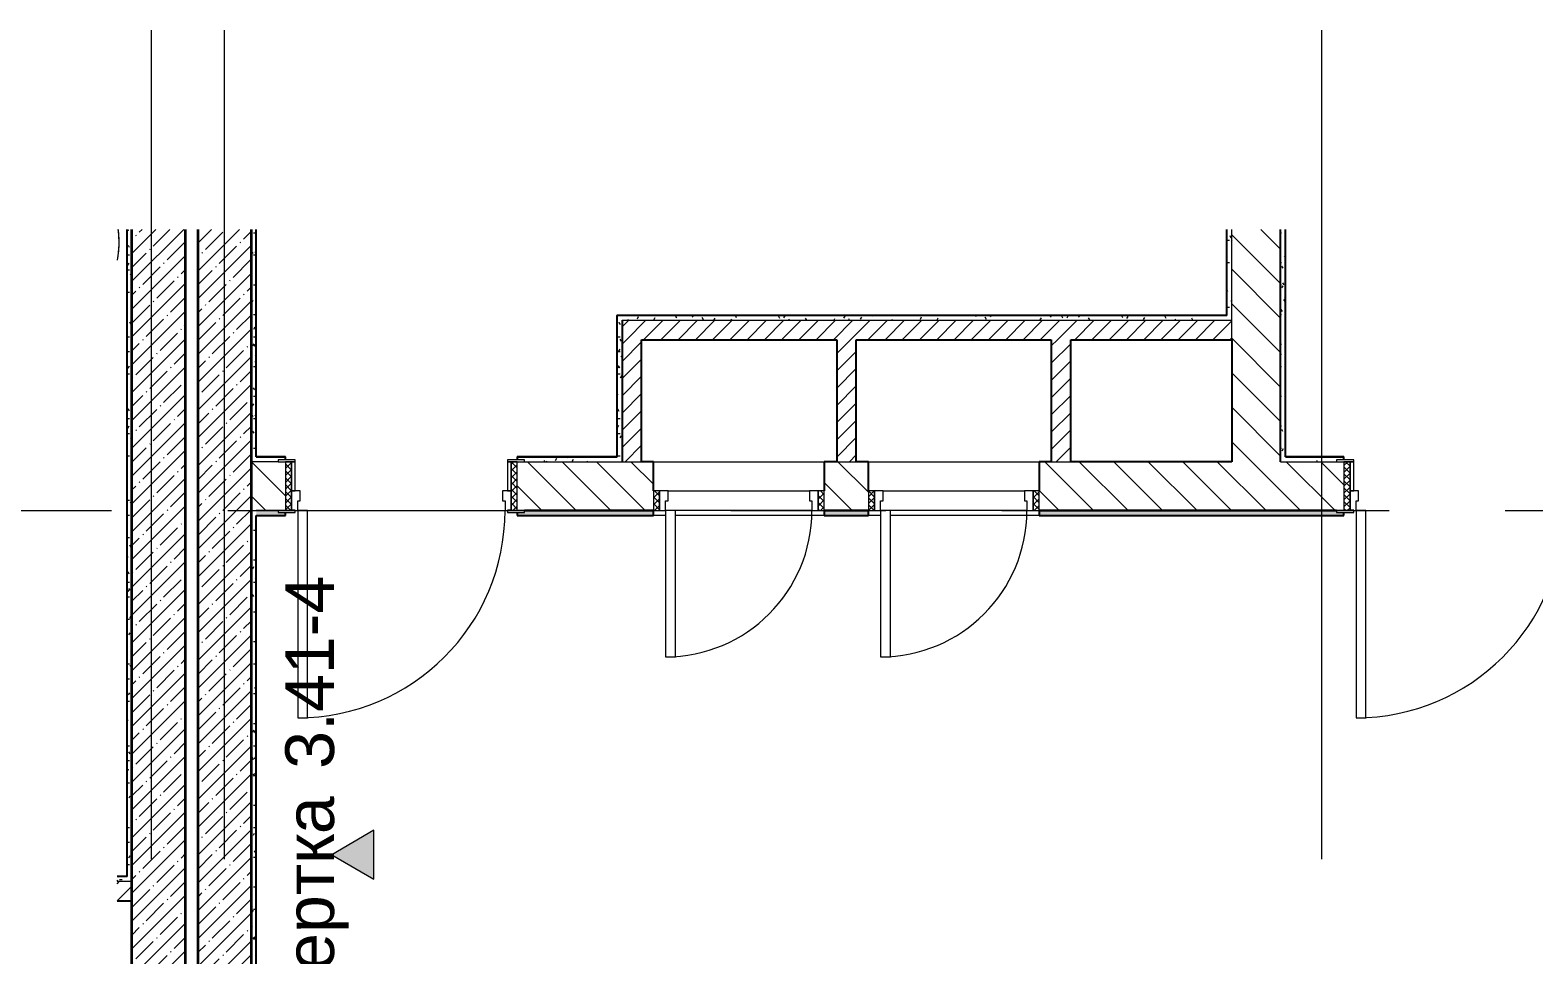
# Model space of a CAD drawing. Header units: millimetres. Extents: x 80461 to 154144, y -1987 to 15370.
# Drawn here: x 84062 to 90229, y 11578 to 15370 of the extents above; entities that cross this region are included whole.
import ezdxf

# ---------------------------------------------------------------- set-up
doc = ezdxf.new("R2010")
doc.units = ezdxf.units.MM
doc.linetypes.add('Осевая', pattern=[3175, 635, -476.25, 1587.5, -476.25])
for name, color, linetype, lineweight in [('A-DOOR', 7, 'Continuous', 9), ('A-DOOR-1', 7, 'Continuous', 13), ('A-DOOR-FRAM', 7, 'Continuous', 13), ('A-DOOR-FRAM-1', 7, 'Continuous', 9), ('A-WALL', 7, 'Continuous', 9), ('G-ANNO-SYMB', 7, 'Continuous', 9), ('I-WALL', 7, 'Continuous', 9), ('Оси', 7, 'Continuous', 9), ('Оси-2', 7, 'Осевая', 9)]:
    doc.layers.add(name, color=color, linetype=linetype, lineweight=lineweight)
for name, color, linetype, lineweight, true_color in [('A-WALL-1', 7, 'Continuous', 25, 0x3c3c3c), ('A-WALL-2', 7, 'Continuous', 35, 0x3c3c3c), ('A-WALL-FNSH-2', 7, 'Continuous', 13, 0x3c3c3c), ('I-FURN-1', 7, 'Continuous', 9, 0xf0f0f0)]:
    doc.layers.add(name, color=color, linetype=linetype, lineweight=lineweight, true_color=true_color)
doc.styles.add('Arial_1', font='arial.ttf', dxfattribs={"height": 200})
pattern_1 = [(45, (0, 0), (-57.02463, 57.02463), []), (45, (57.025, 0), (-57.02463, 57.02463), [100.806, -20.161, 3.353, -16.808])]
pattern_2 = [(135, (0, 0), (-70.71068, -70.71068), [])]
pattern_3 = [(45, (0, 0), (-35.35534, 35.35534), [])]
pattern_4 = [(0, (0, 0), (121.92, 30.48), [10.058, -81.382, 10.058, -81.382, -487.68]), (0, (0, 0), (121.92, 30.48), [-182.88, 10.058, -172.822, 10.058, -81.382, -213.36]), (0, (0, 0), (121.92, 30.48), [-457.2, 10.058, -50.902, 10.058, -142.342]), (120, (45.72, 15.24), (-87.356454, 90.345817), [10.058, -81.382, 10.058, -81.382, -487.68]), (120, (45.72, 15.24), (-87.356454, 90.345817), [-182.88, 10.058, -172.822, 10.058, -81.382, -213.36]), (120, (45.72, 15.24), (-87.356454, 90.345817), [-457.2, 10.058, -50.902, 10.058, -142.342]), (240, (60.96, 76.2), (-34.563546, -120.825817), [10.058, -81.382, 10.058, -81.382, -487.68]), (240, (60.96, 76.2), (-34.563546, -120.825817), [-182.88, 10.058, -172.822, 10.058, -81.382, -213.36]), (240, (60.96, 76.2), (-34.563546, -120.825817), [-457.2, 10.058, -50.902, 10.058, -142.342])]

# ---------------------------------------------------------------- blocks, each defined once
blk = doc.blocks.new('110_Дверь_СКБ_1Ст_Внутренняя1 - Д-8 950x2100h_охрана-31784688-План разверток пом_3_41_ Этаж 3')
at = {"layer": 'A-DOOR'}
h = blk.add_hatch(dxfattribs=at)
h.set_pattern_fill('FP_5', color=256, style=0, pattern_type=2)
h.set_pattern_definition([(135, (1826.41, 164.685), (-14.14214, -14.14214), []), (225, (1826.41, 164.685), (14.14214, -14.14214), [])])
h.paths.add_polyline_path([(487.5, 100), (462.5, 100), (462.5, -100), (487.5, -100)])
at = {"layer": 'A-DOOR-FRAM-1'}
h = blk.add_hatch(dxfattribs=at)
h.set_pattern_fill('FP_6', color=256, style=0, pattern_type=2)
h.set_pattern_definition([(45, (-296.384, 164.685), (-14.1421, 14.1421), []), (135, (-296.384, 164.685), (-14.1421, -14.1421), [])])
h.paths.add_polyline_path([(-437.5, 100), (-462.5, 100), (-462.5, -100), (-437.5, -100)])
at = {"layer": 'A-DOOR'}
blk.add_arc((437.5, 100), 850, 90, 180, dxfattribs=at)
at = {"layer": 'A-DOOR-1'}
for p, q in [((437.5, 950), (397.5, 950)), ((397.5, 950), (397.5, 100)), ((437.5, 100), (437.5, 950)), ((397.5, 100), (437.5, 100))]:
    blk.add_line(p, q, dxfattribs=at)
at = {"layer": 'A-DOOR-FRAM'}
for p, q in [((-422.5, 108), (-492.5, 108)), ((-492.5, 108), (-492.5, 100)), ((-492.5, 100), (-422.5, 100)), ((-437.5, 100), (-462.5, 100)), ((-462.5, 100), (-462.5, -100)), ((-412.5, 100), (-437.5, 100)), ((-437.5, 100), (-437.5, 20)), ((-437.5, -100), (-437.5, 100)), ((-422.5, 100), (-437.5, 100)), ((-437.5, 100), (-437.5, 99)), ((-437.5, 99), (-422.5, 99)), ((-422.5, 100), (-422.5, 108)), ((-422.5, 99), (-422.5, 100)), ((-412.5, 60), (-412.5, 100)), ((437.5, 100), (437.5, 60)), ((462.5, 100), (437.5, 100)), ((517.5, 108), (447.5, 108)), ((447.5, 108), (447.5, 100)), ((462.5, 100), (447.5, 100)), ((447.5, 100), (447.5, 99)), ((447.5, 100), (517.5, 100)), ((447.5, 99), (462.5, 99)), ((462.5, 20), (462.5, 100)), ((487.5, 100), (462.5, 100)), ((462.5, 100), (462.5, -100)), ((462.5, 99), (462.5, 100)), ((487.5, -100), (487.5, 100)), ((517.5, 100), (517.5, 108)), ((-437.5, 20), (-402.5, 20)), ((-422.5, 20), (-437.5, 20)), ((-437.5, 20), (-437.5, -100)), ((-422.5, -100), (-422.5, 20)), ((-402.5, 60), (-412.5, 60)), ((-402.5, 20), (-402.5, 60)), ((437.5, 60), (427.5, 60)), ((427.5, 60), (427.5, 20)), ((427.5, 20), (462.5, 20)), ((462.5, 20), (447.5, 20)), ((447.5, 20), (447.5, -100)), ((462.5, -100), (462.5, 20)), ((-422.5, -100), (-492.5, -100)), ((-492.5, -100), (-492.5, -108)), ((-492.5, -108), (-422.5, -108)), ((-462.5, -100), (-437.5, -100)), ((-437.5, -100), (-422.5, -100)), ((-422.5, -108), (-422.5, -100)), ((447.5, -100), (462.5, -100)), ((517.5, -100), (447.5, -100)), ((447.5, -100), (447.5, -108)), ((447.5, -108), (517.5, -108)), ((462.5, -100), (487.5, -100)), ((517.5, -108), (517.5, -100))]:
    blk.add_line(p, q, dxfattribs=at)
blk = doc.blocks.new('110_Дверь_СКБ_1Ст - д-18 700x2100h_Технический шкаф ЭОМ и СС-23257539-План разверток пом_3_41_ Этаж 3')
at = {"layer": 'A-DOOR'}
h = blk.add_hatch(dxfattribs=at)
h.set_pattern_fill('FP_9', color=256, style=0, pattern_type=2)
h.set_pattern_definition([(135, (1951.41, 164.685), (-14.14214, -14.14214), []), (225, (1951.41, 164.685), (14.14214, -14.14214), [])])
h.paths.add_polyline_path([(362.5, 100), (337.5, 100), (337.5, 20), (362.5, 20)])
at = {"layer": 'A-DOOR-FRAM-1'}
h = blk.add_hatch(dxfattribs=at)
h.set_pattern_fill('FP_10', color=256, style=0, pattern_type=2)
h.set_pattern_definition([(45, (-171.384, 164.685), (-14.1421, 14.1421), []), (135, (-171.384, 164.685), (-14.1421, -14.1421), [])])
h.paths.add_polyline_path([(-334.9, 100), (-337.5, 100), (-337.5, 20), (-312.5, 20), (-312.5, 100)])
at = {"layer": 'A-DOOR'}
blk.add_arc((312.5, 100), 600, 90, 180, dxfattribs=at)
at = {"layer": 'A-DOOR-1'}
for p, q in [((312.5, 700), (272.5, 700)), ((272.5, 700), (272.5, 100)), ((312.5, 100), (312.5, 700)), ((272.5, 100), (312.5, 100))]:
    blk.add_line(p, q, dxfattribs=at)
at = {"layer": 'A-DOOR-FRAM'}
for p, q in [((-312.5, 100), (-337.5, 100)), ((-337.5, 100), (-337.5, 20)), ((-287.5, 100), (-312.5, 100)), ((-312.5, 100), (-312.5, 20)), ((-312.5, 20), (-312.5, 100)), ((-287.5, 60), (-287.5, 100)), ((312.5, 100), (312.5, 60)), ((337.5, 100), (312.5, 100)), ((337.5, 20), (337.5, 100)), ((362.5, 100), (337.5, 100)), ((337.5, 100), (337.5, 20)), ((362.5, 20), (362.5, 100)), ((-337.5, 20), (-312.5, 20)), ((-312.5, 20), (-277.5, 20)), ((-277.5, 60), (-287.5, 60)), ((-277.5, 20), (-277.5, 60)), ((312.5, 60), (302.5, 60)), ((302.5, 60), (302.5, 20)), ((302.5, 20), (337.5, 20)), ((337.5, 20), (362.5, 20))]:
    blk.add_line(p, q, dxfattribs=at)
at = {"layer": 'A-DOOR-FRAM-1'}
for p, q in [((-287.5, 100), (272.5, 100)), ((302.5, 20), (-277.5, 20))]:
    blk.add_line(p, q, dxfattribs=at)
blk = doc.blocks.new('Пуф мешок средний - 1_52-26236514-План разверток пом_3_41_ Этаж 3')
at = {"layer": 'I-FURN-1'}
for start, end in [(304.55032, 322.58336), (320, 322.58336), (304.55032, 310), (310, 320)]:
    blk.add_arc((0, 0), 400, start, end, dxfattribs=at)
blk = doc.blocks.new('Фасад - Марка фасада_Указатель-25386507-План разверток пом_3_41_ Этаж 3')
at = {"layer": 'G-ANNO-SYMB'}
blk.add_hatch(color=256, dxfattribs=at).paths.add_polyline_path([(-1, 0), (0, 1.732), (1, 0), (0, 0)])
for p, q in [((0, 1.732), (-1, 0)), ((1, 0), (0, 1.732)), ((-1, 0), (0, 0)), ((0, 0), (1, 0))]:
    blk.add_line(p, q, dxfattribs=at)

msp = doc.modelspace()

# ---------------------------------------------------------------- hatches: boundary and pattern name
at = {"layer": 'I-WALL'}
h = msp.add_hatch(dxfattribs=at)
h.set_pattern_fill('FP_17', color=256, style=0, pattern_type=2)
h.set_pattern_definition(pattern_4)
h.paths.add_polyline_path([(84480, 11880), (84480, 14552.1), (84460, 14552.1), (84460, 11880)])
h = msp.add_hatch(dxfattribs=at)
h.set_pattern_fill('FP_2', color=256, style=0, pattern_type=2)
h.set_pattern_definition(pattern_1)
h.paths.add_polyline_path([(84527.3, 9426.8), (84700, 9426.8), (84700, 14552.1), (84480, 14552.1), (84480, 9426.8)])
h = msp.add_hatch(dxfattribs=at)
h.set_pattern_fill('FP_2', color=256, style=0, pattern_type=2)
h.set_pattern_definition(pattern_1)
h.paths.add_polyline_path([(84750, 10400), (84970, 10400), (84970, 14552.1), (84750, 14552.1), (84750, 10708.1)])
h = msp.add_hatch(dxfattribs=at)
h.set_pattern_fill('FP_17', color=256, style=0, pattern_type=2)
h.set_pattern_definition(pattern_4)
h.paths.add_polyline_path([(84990, 13620), (84990, 14552.1), (84970, 14552.1), (84970, 13620)])
h = msp.add_hatch(dxfattribs=at)
h.set_pattern_fill('FP_17', color=256, style=0, pattern_type=2)
h.set_pattern_definition(pattern_4)
h.paths.add_polyline_path([(88990, 14180), (88990, 14552.1), (88970, 14552.1), (88970, 14180)])
h = msp.add_hatch(dxfattribs=at)
h.set_pattern_fill('FP_3', color=256, style=0, pattern_type=2)
h.set_pattern_definition(pattern_2)
h.paths.add_polyline_path([(89190, 13600), (89190, 14552.1), (88990, 14552.1), (88990, 13600)])
h = msp.add_hatch(dxfattribs=at)
h.set_pattern_fill('FP_17', color=256, style=0, pattern_type=2)
h.set_pattern_definition(pattern_4)
h.paths.add_polyline_path([(89210, 13600), (89210, 14552.1), (89190, 14552.1), (89190, 13600)])
h = msp.add_hatch(dxfattribs=at)
h.set_pattern_fill('FP_17', color=256, style=0, pattern_type=2)
h.set_pattern_definition(pattern_4)
h.paths.add_polyline_path([(87315.8, 14180), (88970, 14180), (88970, 14200), (86470, 14200), (86470, 14180), (86490, 14180)])
h = msp.add_hatch(dxfattribs=at)
h.set_pattern_fill('FP_17', color=256, style=0, pattern_type=2)
h.set_pattern_definition(pattern_4)
h.paths.add_polyline_path([(86490, 13600), (86490, 14180), (86470, 14180), (86470, 13600)])
h = msp.add_hatch(dxfattribs=at)
h.set_pattern_fill('FP_1', color=256, style=0, pattern_type=2)
h.set_pattern_definition(pattern_3)
h.paths.add_polyline_path([(88990, 14100), (88990, 14180), (86490, 14180), (86490, 14100), (88330, 14100)])
h = msp.add_hatch(dxfattribs=at)
h.set_pattern_fill('FP_1', color=256, style=0, pattern_type=2)
h.set_pattern_definition(pattern_3)
h.paths.add_polyline_path([(86570, 13600), (86570, 14100), (86490, 14100), (86490, 13600)])
h = msp.add_hatch(dxfattribs=at)
h.set_pattern_fill('FP_1', color=256, style=0, pattern_type=2)
h.set_pattern_definition(pattern_3)
h.paths.add_polyline_path([(87450, 13600), (87450, 14100), (87370, 14100), (87370, 13600)])
h = msp.add_hatch(dxfattribs=at)
h.set_pattern_fill('FP_1', color=256, style=0, pattern_type=2)
h.set_pattern_definition(pattern_3)
h.paths.add_polyline_path([(88250, 13600), (88330, 13600), (88330, 14100), (88250, 14100)])
h = msp.add_hatch(dxfattribs=at)
h.set_pattern_fill('FP_17', color=256, style=0, pattern_type=2)
h.set_pattern_definition(pattern_4)
h.paths.add_polyline_path([(86470, 13600), (86469, 13620), (86060, 13620), (86060, 13608), (86090, 13608), (86090, 13600), (86350.3, 13600)])
h.paths.add_polyline_path([(84970, 13600), (85080, 13600), (85080, 13608), (85110, 13608), (85110, 13620), (84970, 13620)])
h = msp.add_hatch(dxfattribs=at)
h.set_pattern_fill('FP_3', color=256, style=0, pattern_type=2)
h.set_pattern_definition(pattern_2)
h.paths.add_polyline_path([(88200, 13400), (89450, 13400), (89450, 13600), (88200, 13600), (88200, 13480)])
h.paths.add_polyline_path([(87500, 13400), (87500, 13600), (87318.4, 13600), (87318.4, 13400)])
h.paths.add_polyline_path([(86060, 13400), (86618.4, 13400), (86618.4, 13600), (86060, 13600)])
h.paths.add_polyline_path([(84970, 13400), (85110, 13400), (85110, 13600), (84970, 13600)])
h = msp.add_hatch(dxfattribs=at)
h.set_pattern_fill('FP_17', color=256, style=0, pattern_type=2)
h.set_pattern_definition(pattern_4)
h.paths.add_polyline_path([(89210, 13600), (89420, 13600), (89420, 13608), (89450, 13608), (89450, 13620), (89210, 13620)])
h = msp.add_hatch(dxfattribs=at)
h.set_pattern_fill('FP_17', color=256, style=0, pattern_type=2)
h.set_pattern_definition(pattern_4)
h.paths.add_polyline_path([(84970, 10620), (84990, 10620), (84990, 13400), (84970, 13400), (84970, 10708.1)])
h = msp.add_hatch(dxfattribs=at)
h.set_pattern_fill('FP_17', color=256, style=0, pattern_type=2)
h.set_pattern_definition(pattern_4)
h.paths.add_polyline_path([(96820, 13380), (96820, 13400), (96650, 13400), (96650, 13392), (96595, 13392), (96595, 13380), (96650, 13380)])
h.paths.add_polyline_path([(97800, 13380), (97800, 13400), (97520, 13400), (97520, 13380)])
h.paths.add_polyline_path([(94455, 13380), (95195, 13380), (95195, 13392), (95140, 13392), (95140, 13400), (94510, 13400), (94510, 13392), (94455, 13392)])
h.paths.add_polyline_path([(92280, 13380), (93055, 13380), (93055, 13392), (93000, 13392), (93000, 13400), (92280, 13400), (92280, 13392), (92250, 13392), (92250, 13380)])
h.paths.add_polyline_path([(90430, 13380), (91300, 13380), (91300, 13392), (91270, 13392), (91270, 13400), (90430, 13400), (90430, 13392), (90400, 13392), (90400, 13380)])
h.paths.add_polyline_path([(89450, 13380), (89450, 13392), (89420, 13392), (89420, 13400), (88200, 13400), (88200, 13380), (89420, 13380)])
h.paths.add_polyline_path([(87500, 13380), (87500, 13400), (87318.4, 13400), (87318.4, 13380)])
h.paths.add_polyline_path([(85080, 13380), (85110, 13380), (85110, 13392), (85080, 13392), (85080, 13400), (84990, 13400), (84991, 13380)])
h.paths.add_polyline_path([(86618.4, 13380), (86618.4, 13400), (86090, 13400), (86090, 13392), (86060, 13392), (86060, 13380), (86350.3, 13380)])
h = msp.add_hatch(dxfattribs=at)
h.set_pattern_fill('FP_17', color=256, style=0, pattern_type=2)
h.set_pattern_definition(pattern_4)
h.paths.add_polyline_path([(84460, 11880), (84460, 11900), (84419.3, 11899), (84419.3, 11880)])
h = msp.add_hatch(dxfattribs=at)
h.set_pattern_fill('FP_1', color=256, style=0, pattern_type=2)
h.set_pattern_definition(pattern_3)
h.paths.add_polyline_path([(84419.3, 11800), (84480, 11800), (84480, 11880), (84419.3, 11880), (84419.3, 11876)])

# ---------------------------------------------------------------- linework, layer by layer
at = {"layer": 'A-WALL'}
for p, q in [((88990, 14100), (88990, 14552.1)), ((86490, 14180), (88990, 14180)), ((85080, 13600), (84970, 13600)), ((86090, 13600), (86570, 13600)), ((87370, 13600), (87450, 13600)), ((88250, 13600), (88330, 13600)), ((89190, 13600), (89420, 13600)), ((84970, 13400), (85080, 13400)), ((85080, 13400), (84990, 13400)), ((84419.3, 11880), (84480, 11880))]:
    msp.add_line(p, q, dxfattribs=at)
at = {"layer": 'A-WALL-1'}
for p, q in [((84460, 11900), (84460, 14552.1)), ((84990, 13620), (84990, 14552.1)), ((88970, 14200), (88970, 14552.1)), ((89190, 13600), (89190, 14552.1)), ((89210, 13620), (89210, 14552.1)), ((88970, 14200), (86470, 14200)), ((86470, 13620), (86470, 14200)), ((86490, 14180), (86490, 13600)), ((86570, 14100), (87370, 14100)), ((86570, 13600), (86570, 14100)), ((87370, 14100), (87370, 13600)), ((87450, 14100), (88250, 14100)), ((87450, 13600), (87450, 14100)), ((88250, 14100), (88250, 13600)), ((88330, 14100), (88990, 14100)), ((88330, 13600), (88330, 14100)), ((88990, 14100), (88990, 13600)), ((84990, 13620), (85110, 13620)), ((85110, 13608), (85110, 13620)), ((86060, 13620), (86060, 13608)), ((86060, 13620), (86470, 13620)), ((86618.4, 13600), (86570, 13600)), ((86618.4, 13480), (86618.4, 13600)), ((87370, 13600), (87318.4, 13600)), ((87318.4, 13600), (87318.4, 13480)), ((87500, 13600), (87450, 13600)), ((87500, 13480), (87500, 13600)), ((88250, 13600), (88200, 13600)), ((88200, 13600), (88200, 13480)), ((88990, 13600), (88330, 13600)), ((89210, 13620), (89450, 13620)), ((89450, 13608), (89450, 13620)), ((85110, 13380), (85110, 13392)), ((86060, 13392), (86060, 13380)), ((86090, 13400), (86618.4, 13400)), ((86618.4, 13400), (86090, 13400)), ((86618.4, 13380), (86618.4, 13400)), ((87318.4, 13400), (87500, 13400)), ((87500, 13400), (87318.4, 13400)), ((87318.4, 13400), (87318.4, 13380)), ((87500, 13380), (87500, 13400)), ((88200, 13400), (89420, 13400)), ((89420, 13400), (88200, 13400)), ((88200, 13400), (88200, 13380)), ((89450, 13380), (89450, 13392)), ((84990, 10620), (84990, 13380)), ((84990, 13380), (85110, 13380)), ((86060, 13380), (86618.4, 13380)), ((87318.4, 13380), (87500, 13380)), ((88200, 13380), (89450, 13380)), ((84460, 11900), (84419.3, 11900)), ((84419.3, 11800), (84480, 11800))]:
    msp.add_line(p, q, dxfattribs=at)
at = {"layer": 'A-WALL-2'}
for p, q in [((84480, 11120), (84480, 14552.1)), ((84700, 9426.8), (84700, 14552.1)), ((84750, 14552.1), (84750, 10400)), ((84970, 10400), (84970, 14552.1))]:
    msp.add_line(p, q, dxfattribs=at)
at = {"layer": 'A-WALL-FNSH-2'}
for p, q in [((84459, 14552.1), (84459, 11901)), ((84991, 13621), (84991, 14552.1)), ((88969, 14552.1), (88969, 14201)), ((89211, 13621), (89211, 14552.1)), ((86469, 14201), (86469, 13621)), ((88969, 14201), (86469, 14201)), ((85110, 13621), (84991, 13621)), ((85110, 13620), (85110, 13621)), ((86469, 13621), (86060, 13621)), ((86060, 13621), (86060, 13620)), ((89450, 13621), (89211, 13621)), ((89450, 13620), (89450, 13621)), ((84991, 10620), (84991, 13379)), ((84991, 13379), (85110, 13379)), ((85110, 13379), (85110, 13380)), ((86060, 13380), (86060, 13379)), ((86060, 13379), (86618.4, 13379)), ((86618.4, 13379), (86618.4, 13380)), ((87318.4, 13380), (87318.4, 13379)), ((87318.4, 13379), (87500, 13379)), ((87500, 13379), (87500, 13380)), ((88200, 13380), (88200, 13379)), ((88200, 13379), (89450, 13379)), ((89450, 13379), (89450, 13380)), ((84459, 11901), (84419.3, 11901))]:
    msp.add_line(p, q, dxfattribs=at)
at = {"layer": 'I-WALL'}
for p, q in [((86618.4, 13600), (87318.4, 13600)), ((87500, 13600), (88200, 13600)), ((86668.4, 13380), (86618.4, 13380)), ((86668.4, 13379), (86618.4, 13379)), ((87318.4, 13380), (86708.4, 13380)), ((87318.4, 13379), (86708.4, 13379)), ((87550, 13380), (87500, 13380)), ((87550, 13379), (87500, 13379)), ((88200, 13380), (87590, 13380)), ((88200, 13379), (87590, 13379))]:
    msp.add_line(p, q, dxfattribs=at)
at = {"layer": 'Оси'}
for p, q in [((84560, 12869.6), (84560, 15369.6)), ((84860, 12869.6), (84860, 15369.6)), ((89360, 12869.6), (89360, 15369.6))]:
    msp.add_line(p, q, dxfattribs=at)
at = {"layer": 'Оси-2'}
for p, q in [((83761.4, 13400), (96824.1, 13400)), ((84560, 10859), (84560, 12869.6)), ((84860, 10859), (84860, 12869.6)), ((89360, 10859), (89360, 12869.6))]:
    msp.add_line(p, q, dxfattribs=at)

# ---------------------------------------------------------------- block references
at = {"layer": 'A-DOOR', "rotation": 180}
for name, p in [('110_Дверь_СКБ_1Ст_Внутренняя1 - Д-8 950x2100h_охрана-31784688-План разверток пом_3_41_ Этаж 3', (85597.5, 13500)), ('110_Дверь_СКБ_1Ст_Внутренняя1 - Д-8 950x2100h_охрана-31784688-План разверток пом_3_41_ Этаж 3', (89937.5, 13500)), ('110_Дверь_СКБ_1Ст - д-18 700x2100h_Технический шкаф ЭОМ и СС-23257539-План разверток пом_3_41_ Этаж 3', (86980.9, 13500)), ('110_Дверь_СКБ_1Ст - д-18 700x2100h_Технический шкаф ЭОМ и СС-23257539-План разверток пом_3_41_ Этаж 3', (87862.5, 13500))]:
    msp.add_blockref(name, p, dxfattribs=at)
at = {"layer": 'G-ANNO-SYMB', "xscale": 99.99999999999993, "yscale": 99.99999999999993, "zscale": 99.99999999999993, "rotation": 89.99999999999962}
msp.add_blockref('Фасад - Марка фасада_Указатель-25386507-План разверток пом_3_41_ Этаж 3', (85472.5, 11988.9), dxfattribs=at)
at = {"layer": 'I-FURN-1', "rotation": 44.99999999999969}
msp.add_blockref('Пуф мешок средний - 1_52-26236514-План разверток пом_3_41_ Этаж 3', (84027.5, 14499.5), dxfattribs=at)

# ---------------------------------------------------------------- texts
at = {"layer": 'G-ANNO-SYMB', "char_height": 200, "attachment_point": 1, "rotation": 90, "style": 'Arial_1'}
for s, insert, width in [(' 3.41-4', (85108.7, 12263.3), 1074.261), ('Развертка', (85108.7, 10894.1), 1659.493)]:
    msp.add_mtext(s, dxfattribs=dict(at, insert=insert, width=width))

doc.saveas('drawing.dxf')
